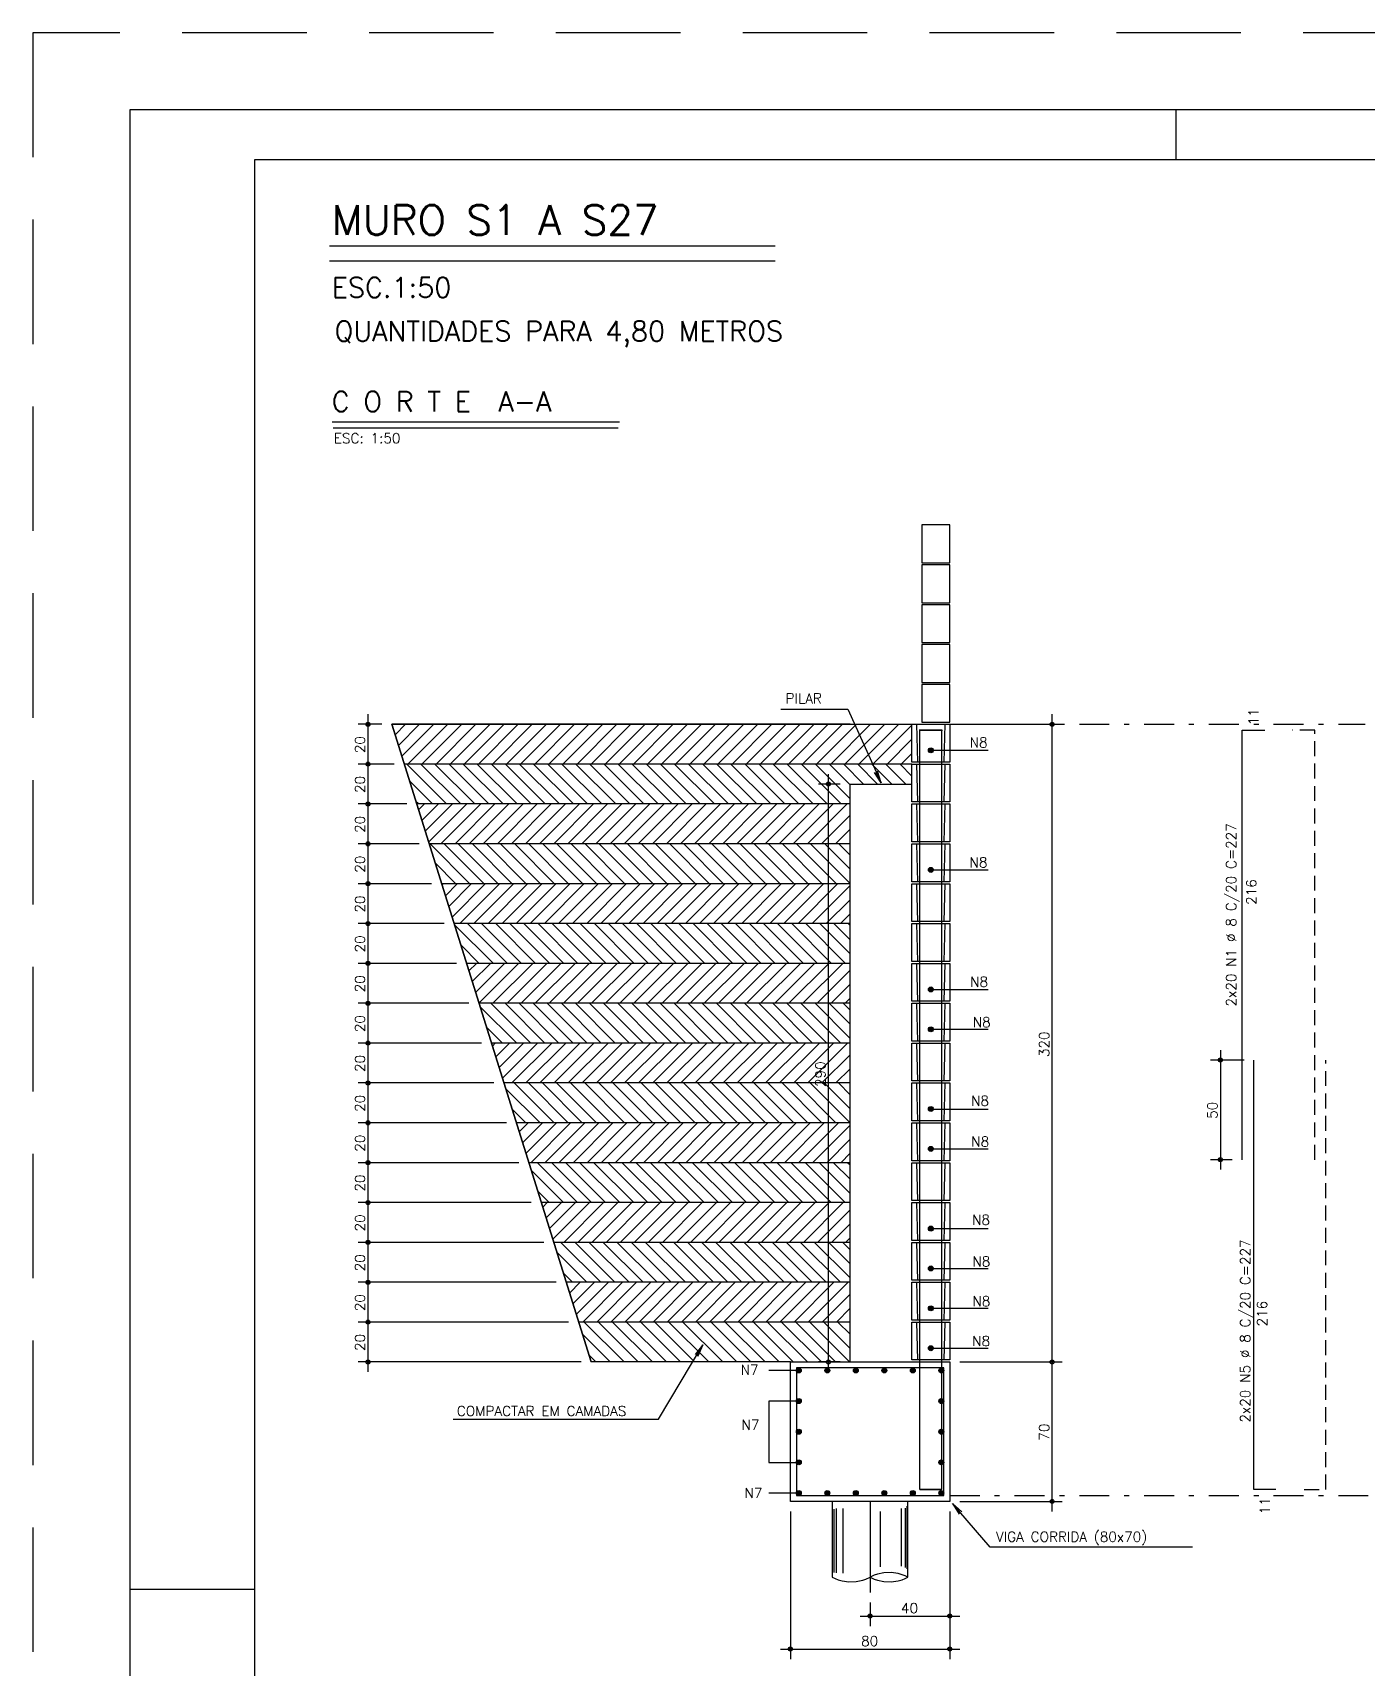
# Model space of a CAD drawing. Extents: x -1.9 to 86, y -1.2 to 61.3.
# Drawn here: x -1.95 to 24.84, y 28.48 to 61.31 of the extents above; entities that cross this region are included whole.
import ezdxf

# ---------------------------------------------------------------- set-up
doc = ezdxf.new("R2010")
doc.units = 0
doc.header["$MEASUREMENT"] = 0
for name, pattern in [('ESTILO_TQS_0001', [0.45, 0.3, -0.15]), ('ESTILO_TQS_0003', [1.25, 0.6, -0.3, 0.05, -0.3]), ('ESTILO_TQS_0004', [3.3, 2, -0.4, 0.05, -0.4, 0.05, -0.4]), ('HIDDEN', [0.375, 0.25, -0.125])]:
    doc.linetypes.add(name, pattern=pattern)
doc.layers.get('0').update_dxf_attribs({"linetype": 'CONTINUOUS'})
doc.layers.get('Defpoints').update_dxf_attribs({"linetype": 'CONTINUOUS'})
for name, color, linetype in [('ARQ_FOLHA', 7, 'CONTINUOUS'), ('PENA_01', 1, 'CONTINUOUS'), ('PENA_02', 2, 'CONTINUOUS'), ('PENA_03', 3, 'CONTINUOUS'), ('PENA_04', 4, 'CONTINUOUS'), ('PENA_05', 5, 'CONTINUOUS'), ('PENA_06', 6, 'CONTINUOUS')]:
    doc.layers.add(name, color=color, linetype=linetype)
doc.styles.get("Standard").update_dxf_attribs({"font": 'ROMANS.SHX'})

# ---------------------------------------------------------------- blocks, each defined once
blk = doc.blocks.new('FOLHA A1 - 841 X 594')
at = {"layer": 'ARQ_FOLHA', "color": 1}
for p, q in [((-631, 584), (-631, 594)), ((-816, 297), (-841, 297))]:
    blk.add_line(p, q, dxfattribs=at)
for points in [[(-841, 0), (0, 0), (0, 594), (-841, 594)], [(-816, 10), (-10, 10), (-10, 584), (-816, 584)]]:
    blk.add_lwpolyline(points, close=True, dxfattribs=at)
at = {"layer": 'Defpoints', "color": 8, "linetype": 'HIDDEN', "ltscale": 100}
blk.add_lwpolyline([(-860.5, 609.5), (-860.5, -15.5), (19.5, -15.5), (19.5, 609.5)], close=True, dxfattribs=at)
blk = doc.blocks.new('*U23')
blk.add_blockref('FOLHA A1 - 841 X 594', (0, 0))

msp = doc.modelspace()

# ---------------------------------------------------------------- linework, layer by layer
at = {"layer": 'PENA_01', "linetype": 'Continuous'}
for p, q in [((4.006, 57.028), (12.953, 57.028)), ((4.08, 53.377), (9.797, 53.377)), ((4.779, 47.625), (4.779, 46.425)), ((18.51, 34.425), (18.51, 47.625)), ((5.056, 47.425), (4.579, 47.425)), ((5.256, 47.425), (9.256, 34.625)), ((5.322, 47.215), (5.532, 47.425)), ((5.389, 47), (5.815, 47.425)), ((5.456, 46.784), (6.098, 47.425)), ((5.58, 46.625), (6.38, 47.425)), ((5.863, 46.625), (6.663, 47.425)), ((6.146, 46.625), (6.946, 47.425)), ((6.429, 46.625), (7.229, 47.425)), ((6.712, 46.625), (7.512, 47.425)), ((6.995, 46.625), (7.795, 47.425)), ((7.277, 46.625), (8.077, 47.425)), ((7.56, 46.625), (8.36, 47.425)), ((7.843, 46.625), (8.643, 47.425)), ((8.126, 46.625), (8.926, 47.425)), ((8.409, 46.625), (9.209, 47.425)), ((8.692, 46.625), (9.492, 47.425)), ((8.975, 46.625), (9.775, 47.425)), ((9.257, 46.625), (10.057, 47.425)), ((9.54, 46.625), (10.34, 47.425)), ((9.823, 46.625), (10.623, 47.425)), ((10.106, 46.625), (10.906, 47.425)), ((10.389, 46.625), (11.189, 47.425)), ((10.672, 46.625), (11.472, 47.425)), ((10.954, 46.625), (11.754, 47.425)), ((11.237, 46.625), (12.037, 47.425)), ((11.52, 46.625), (12.32, 47.425)), ((11.803, 46.625), (12.603, 47.425)), ((12.086, 46.625), (12.886, 47.425)), ((12.369, 46.625), (13.169, 47.425)), ((12.651, 46.625), (13.451, 47.425)), ((12.934, 46.625), (13.734, 47.425)), ((13.217, 46.625), (14.017, 47.425)), ((13.5, 46.625), (14.3, 47.425)), ((13.783, 46.625), (14.583, 47.425)), ((14.066, 46.625), (14.866, 47.425)), ((14.349, 46.625), (15.149, 47.425)), ((14.631, 46.625), (15.431, 47.425)), ((14.914, 46.625), (15.696, 47.407)), ((16.656, 47.425), (18.71, 47.425)), ((15.197, 46.625), (15.696, 47.124)), ((5.306, 46.625), (4.579, 46.625)), ((5.306, 46.625), (4.579, 46.625)), ((4.779, 46.825), (4.779, 45.625)), ((6.357, 45.825), (5.557, 46.625)), ((6.64, 45.825), (5.84, 46.625)), ((6.923, 45.825), (6.123, 46.625)), ((7.206, 45.825), (6.406, 46.625)), ((7.489, 45.825), (6.689, 46.625)), ((7.772, 45.825), (6.972, 46.625)), ((8.055, 45.825), (7.255, 46.625)), ((8.337, 45.825), (7.537, 46.625)), ((8.62, 45.825), (7.82, 46.625)), ((8.903, 45.825), (8.103, 46.625)), ((9.186, 45.825), (8.386, 46.625)), ((9.469, 45.825), (8.669, 46.625)), ((9.752, 45.825), (8.952, 46.625)), ((10.034, 45.825), (9.234, 46.625)), ((10.317, 45.825), (9.517, 46.625)), ((10.6, 45.825), (9.8, 46.625)), ((10.883, 45.825), (10.083, 46.625)), ((11.166, 45.825), (10.366, 46.625)), ((11.449, 45.825), (10.649, 46.625)), ((11.731, 45.825), (10.931, 46.625)), ((12.014, 45.825), (11.214, 46.625)), ((12.297, 45.825), (11.497, 46.625)), ((12.58, 45.825), (11.78, 46.625)), ((12.863, 45.825), (12.063, 46.625)), ((13.146, 45.825), (12.346, 46.625)), ((13.429, 45.825), (12.629, 46.625)), ((13.711, 45.825), (12.911, 46.625)), ((13.994, 45.825), (13.194, 46.625)), ((14.277, 45.825), (13.477, 46.625)), ((14.456, 45.929), (13.76, 46.625)), ((14.456, 46.212), (14.043, 46.625)), ((14.726, 46.225), (14.326, 46.625)), ((15.008, 46.225), (14.608, 46.625)), ((15.291, 46.225), (14.891, 46.625)), ((15.574, 46.225), (15.174, 46.625)), ((15.696, 46.386), (15.457, 46.625)), ((15.48, 46.625), (15.696, 46.841)), ((14.02, 34.425), (14.02, 46.425)), ((4.779, 46.025), (4.779, 44.825)), ((6.075, 45.825), (5.611, 46.288)), ((14.256, 46.225), (13.82, 46.225)), ((5.556, 45.825), (4.579, 45.825)), ((5.556, 45.825), (4.579, 45.825)), ((5.792, 45.825), (5.74, 45.877)), ((5.793, 45.707), (5.912, 45.825)), ((5.861, 45.491), (6.195, 45.825)), ((5.928, 45.276), (6.477, 45.825)), ((5.995, 45.06), (6.76, 45.825)), ((6.243, 45.025), (7.043, 45.825)), ((6.526, 45.025), (7.326, 45.825)), ((6.809, 45.025), (7.609, 45.825)), ((7.092, 45.025), (7.892, 45.825)), ((7.375, 45.025), (8.175, 45.825)), ((7.657, 45.025), (8.457, 45.825)), ((7.94, 45.025), (8.74, 45.825)), ((8.223, 45.025), (9.023, 45.825)), ((8.506, 45.025), (9.306, 45.825)), ((8.789, 45.025), (9.589, 45.825)), ((9.072, 45.025), (9.872, 45.825)), ((9.354, 45.025), (10.154, 45.825)), ((9.637, 45.025), (10.437, 45.825)), ((9.92, 45.025), (10.72, 45.825)), ((10.203, 45.025), (11.003, 45.825)), ((10.486, 45.025), (11.286, 45.825)), ((10.769, 45.025), (11.569, 45.825)), ((11.051, 45.025), (11.851, 45.825)), ((11.334, 45.025), (12.134, 45.825)), ((11.617, 45.025), (12.417, 45.825)), ((11.9, 45.025), (12.7, 45.825)), ((12.183, 45.025), (12.983, 45.825)), ((12.466, 45.025), (13.266, 45.825)), ((12.749, 45.025), (13.549, 45.825)), ((13.031, 45.025), (13.831, 45.825)), ((13.314, 45.025), (14.114, 45.825)), ((13.597, 45.025), (14.397, 45.825)), ((13.88, 45.025), (14.456, 45.601)), ((14.163, 45.025), (14.456, 45.319)), ((5.806, 45.025), (4.579, 45.025)), ((5.806, 45.025), (4.579, 45.025)), ((4.779, 45.225), (4.779, 44.025)), ((6.826, 44.225), (6.026, 45.025)), ((7.109, 44.225), (6.309, 45.025)), ((7.392, 44.225), (6.592, 45.025)), ((7.675, 44.225), (6.875, 45.025)), ((7.957, 44.225), (7.157, 45.025)), ((8.24, 44.225), (7.44, 45.025)), ((8.523, 44.225), (7.723, 45.025)), ((8.806, 44.225), (8.006, 45.025)), ((9.089, 44.225), (8.289, 45.025)), ((9.372, 44.225), (8.572, 45.025)), ((9.655, 44.225), (8.855, 45.025)), ((9.937, 44.225), (9.137, 45.025)), ((10.22, 44.225), (9.42, 45.025)), ((10.503, 44.225), (9.703, 45.025)), ((10.786, 44.225), (9.986, 45.025)), ((11.069, 44.225), (10.269, 45.025)), ((11.352, 44.225), (10.552, 45.025)), ((11.634, 44.225), (10.834, 45.025)), ((11.917, 44.225), (11.117, 45.025)), ((12.2, 44.225), (11.4, 45.025)), ((12.483, 44.225), (11.683, 45.025)), ((12.766, 44.225), (11.966, 45.025)), ((13.049, 44.225), (12.249, 45.025)), ((13.331, 44.225), (12.531, 45.025)), ((13.614, 44.225), (12.814, 45.025)), ((13.897, 44.225), (13.097, 45.025)), ((14.18, 44.225), (13.38, 45.025)), ((14.456, 44.232), (13.663, 45.025)), ((14.456, 44.515), (13.946, 45.025)), ((14.456, 44.798), (14.229, 45.025)), ((14.446, 45.025), (14.456, 45.036)), ((4.779, 44.425), (4.779, 43.225)), ((6.543, 44.225), (6.126, 44.643)), ((6.056, 44.225), (4.579, 44.225)), ((6.056, 44.225), (4.579, 44.225)), ((6.26, 44.225), (6.254, 44.231)), ((6.265, 44.198), (6.286, 44.219)), ((6.332, 43.983), (6.568, 44.219)), ((6.399, 43.767), (6.851, 44.219)), ((6.467, 43.552), (7.134, 44.219)), ((6.623, 43.425), (7.417, 44.219)), ((6.906, 43.425), (7.7, 44.219)), ((7.189, 43.425), (7.983, 44.219)), ((7.472, 43.425), (8.265, 44.219)), ((7.754, 43.425), (8.548, 44.219)), ((8.037, 43.425), (8.831, 44.219)), ((8.32, 43.425), (9.114, 44.219)), ((8.603, 43.425), (9.397, 44.219)), ((8.886, 43.425), (9.68, 44.219)), ((9.169, 43.425), (9.963, 44.219)), ((9.451, 43.425), (10.245, 44.219)), ((9.734, 43.425), (10.528, 44.219)), ((10.017, 43.425), (10.811, 44.219)), ((10.3, 43.425), (11.094, 44.219)), ((10.583, 43.425), (11.377, 44.219)), ((10.866, 43.425), (11.66, 44.219)), ((11.149, 43.425), (11.942, 44.219)), ((11.431, 43.425), (12.225, 44.219)), ((11.714, 43.425), (12.508, 44.219)), ((11.997, 43.425), (12.791, 44.219)), ((12.28, 43.425), (13.074, 44.219)), ((12.563, 43.425), (13.357, 44.219)), ((12.846, 43.425), (13.639, 44.219)), ((13.128, 43.425), (13.922, 44.219)), ((13.411, 43.425), (14.205, 44.219)), ((13.694, 43.425), (14.456, 44.187)), ((13.977, 43.425), (14.456, 43.904)), ((6.306, 43.425), (4.579, 43.425)), ((6.306, 43.425), (4.579, 43.425)), ((4.779, 43.625), (4.779, 42.425)), ((7.295, 42.625), (6.511, 43.409)), ((7.578, 42.625), (6.778, 43.425)), ((7.86, 42.625), (7.06, 43.425)), ((8.143, 42.625), (7.343, 43.425)), ((8.426, 42.625), (7.626, 43.425)), ((8.709, 42.625), (7.909, 43.425)), ((8.992, 42.625), (8.192, 43.425)), ((9.275, 42.625), (8.475, 43.425)), ((9.557, 42.625), (8.757, 43.425)), ((9.84, 42.625), (9.04, 43.425)), ((10.123, 42.625), (9.323, 43.425)), ((10.406, 42.625), (9.606, 43.425)), ((10.689, 42.625), (9.889, 43.425)), ((10.972, 42.625), (10.172, 43.425)), ((11.255, 42.625), (10.455, 43.425)), ((11.537, 42.625), (10.737, 43.425)), ((11.82, 42.625), (11.02, 43.425)), ((12.103, 42.625), (11.303, 43.425)), ((12.386, 42.625), (11.586, 43.425)), ((12.669, 42.625), (11.869, 43.425)), ((12.952, 42.625), (12.152, 43.425)), ((13.234, 42.625), (12.434, 43.425)), ((13.517, 42.625), (12.717, 43.425)), ((13.8, 42.625), (13, 43.425)), ((14.083, 42.625), (13.283, 43.425)), ((14.366, 42.625), (13.566, 43.425)), ((14.456, 42.818), (13.849, 43.425)), ((14.456, 43.1), (14.131, 43.425)), ((14.26, 43.425), (14.456, 43.621)), ((14.456, 43.383), (14.414, 43.425)), ((4.779, 42.825), (4.779, 41.625)), ((7.012, 42.625), (6.64, 42.997)), ((6.556, 42.625), (4.579, 42.625)), ((6.556, 42.625), (4.579, 42.625)), ((6.803, 42.474), (6.954, 42.625)), ((6.871, 42.259), (7.237, 42.625)), ((6.938, 42.043), (7.52, 42.625)), ((7.005, 41.828), (7.803, 42.625)), ((7.286, 41.825), (8.086, 42.625)), ((7.569, 41.825), (8.369, 42.625)), ((7.851, 41.825), (8.651, 42.625)), ((8.134, 41.825), (8.934, 42.625)), ((8.417, 41.825), (9.217, 42.625)), ((8.7, 41.825), (9.5, 42.625)), ((8.983, 41.825), (9.783, 42.625)), ((9.266, 41.825), (10.066, 42.625)), ((9.549, 41.825), (10.349, 42.625)), ((9.831, 41.825), (10.631, 42.625)), ((10.114, 41.825), (10.914, 42.625)), ((10.397, 41.825), (11.197, 42.625)), ((10.68, 41.825), (11.48, 42.625)), ((10.963, 41.825), (11.763, 42.625)), ((11.246, 41.825), (12.046, 42.625)), ((11.528, 41.825), (12.328, 42.625)), ((11.811, 41.825), (12.611, 42.625)), ((12.094, 41.825), (12.894, 42.625)), ((12.377, 41.825), (13.177, 42.625)), ((12.66, 41.825), (13.46, 42.625)), ((12.943, 41.825), (13.743, 42.625)), ((13.225, 41.825), (14.025, 42.625)), ((13.508, 41.825), (14.308, 42.625)), ((13.791, 41.825), (14.456, 42.49)), ((4.779, 42.025), (4.779, 40.825)), ((14.074, 41.825), (14.456, 42.207)), ((6.806, 41.825), (4.579, 41.825)), ((6.806, 41.825), (4.579, 41.825)), ((7.763, 41.025), (7.026, 41.763)), ((8.046, 41.025), (7.246, 41.825)), ((8.329, 41.025), (7.529, 41.825)), ((8.612, 41.025), (7.812, 41.825)), ((8.895, 41.025), (8.095, 41.825)), ((9.178, 41.025), (8.378, 41.825)), ((9.46, 41.025), (8.66, 41.825)), ((9.743, 41.025), (8.943, 41.825)), ((10.026, 41.025), (9.226, 41.825)), ((10.309, 41.025), (9.509, 41.825)), ((10.592, 41.025), (9.792, 41.825)), ((10.875, 41.025), (10.075, 41.825)), ((11.157, 41.025), (10.357, 41.825)), ((11.44, 41.025), (10.64, 41.825)), ((11.723, 41.025), (10.923, 41.825)), ((12.006, 41.025), (11.206, 41.825)), ((12.289, 41.025), (11.489, 41.825)), ((12.572, 41.025), (11.772, 41.825)), ((12.855, 41.025), (12.055, 41.825)), ((13.137, 41.025), (12.337, 41.825)), ((13.42, 41.025), (12.62, 41.825)), ((13.703, 41.025), (12.903, 41.825)), ((13.986, 41.025), (13.186, 41.825)), ((14.269, 41.025), (13.469, 41.825)), ((14.456, 41.121), (13.752, 41.825)), ((14.456, 41.403), (14.034, 41.825)), ((14.456, 41.686), (14.317, 41.825)), ((14.357, 41.825), (14.456, 41.924)), ((4.779, 41.225), (4.779, 40.025)), ((7.48, 41.025), (7.154, 41.351)), ((7.056, 41.025), (4.579, 41.025)), ((7.056, 41.025), (4.579, 41.025)), ((7.275, 40.966), (7.334, 41.025)), ((7.342, 40.75), (7.617, 41.025)), ((7.409, 40.535), (7.9, 41.025)), ((7.477, 40.319), (8.183, 41.025)), ((7.666, 40.225), (8.466, 41.025)), ((7.949, 40.225), (8.749, 41.025)), ((8.231, 40.225), (9.031, 41.025)), ((8.514, 40.225), (9.314, 41.025)), ((8.797, 40.225), (9.597, 41.025)), ((9.08, 40.225), (9.88, 41.025)), ((9.363, 40.225), (10.163, 41.025)), ((9.646, 40.225), (10.446, 41.025)), ((9.928, 40.225), (10.728, 41.025)), ((10.211, 40.225), (11.011, 41.025)), ((10.494, 40.225), (11.294, 41.025)), ((10.777, 40.225), (11.577, 41.025)), ((11.06, 40.225), (11.86, 41.025)), ((11.343, 40.225), (12.143, 41.025)), ((11.625, 40.225), (12.425, 41.025)), ((11.908, 40.225), (12.708, 41.025)), ((12.191, 40.225), (12.991, 41.025)), ((12.474, 40.225), (13.274, 41.025)), ((12.757, 40.225), (13.557, 41.025)), ((13.04, 40.225), (13.84, 41.025)), ((13.323, 40.225), (14.123, 41.025)), ((13.605, 40.225), (14.405, 41.025)), ((13.888, 40.225), (14.456, 40.793)), ((21.886, 40.885), (21.886, 38.485)), ((4.779, 40.425), (4.779, 39.225)), ((14.171, 40.225), (14.456, 40.51)), ((22.361, 40.685), (21.686, 40.685)), ((7.306, 40.225), (4.579, 40.225)), ((7.306, 40.225), (4.579, 40.225)), ((8.232, 39.425), (7.54, 40.117)), ((8.515, 39.425), (7.715, 40.225)), ((8.798, 39.425), (7.998, 40.225)), ((9.08, 39.425), (8.28, 40.225)), ((9.363, 39.425), (8.563, 40.225)), ((9.646, 39.425), (8.846, 40.225)), ((9.929, 39.425), (9.129, 40.225)), ((10.212, 39.425), (9.412, 40.225)), ((10.495, 39.425), (9.695, 40.225)), ((10.778, 39.425), (9.978, 40.225)), ((11.06, 39.425), (10.26, 40.225)), ((11.343, 39.425), (10.543, 40.225)), ((11.626, 39.425), (10.826, 40.225)), ((11.909, 39.425), (11.109, 40.225)), ((12.192, 39.425), (11.392, 40.225)), ((12.475, 39.425), (11.675, 40.225)), ((12.757, 39.425), (11.957, 40.225)), ((13.04, 39.425), (12.24, 40.225)), ((13.323, 39.425), (12.523, 40.225)), ((13.606, 39.425), (12.806, 40.225)), ((13.889, 39.425), (13.089, 40.225)), ((14.172, 39.425), (13.372, 40.225)), ((14.455, 39.425), (13.655, 40.225)), ((14.456, 39.706), (13.937, 40.225)), ((14.456, 39.989), (14.22, 40.225)), ((14.454, 40.225), (14.456, 40.227)), ((7.556, 39.425), (4.579, 39.425)), ((7.556, 39.425), (4.579, 39.425)), ((4.779, 39.625), (4.779, 38.425)), ((7.949, 39.425), (7.669, 39.705)), ((7.813, 39.242), (7.997, 39.425)), ((7.881, 39.026), (8.28, 39.425)), ((7.948, 38.811), (8.563, 39.425)), ((8.046, 38.625), (8.846, 39.425)), ((8.328, 38.625), (9.128, 39.425)), ((8.611, 38.625), (9.411, 39.425)), ((8.894, 38.625), (9.694, 39.425)), ((9.177, 38.625), (9.977, 39.425)), ((9.46, 38.625), (10.26, 39.425)), ((9.743, 38.625), (10.543, 39.425)), ((10.025, 38.625), (10.825, 39.425)), ((10.308, 38.625), (11.108, 39.425)), ((10.591, 38.625), (11.391, 39.425)), ((10.874, 38.625), (11.674, 39.425)), ((11.157, 38.625), (11.957, 39.425)), ((11.44, 38.625), (12.24, 39.425)), ((11.723, 38.625), (12.523, 39.425)), ((12.005, 38.625), (12.805, 39.425)), ((12.288, 38.625), (13.088, 39.425)), ((12.571, 38.625), (13.371, 39.425)), ((12.854, 38.625), (13.654, 39.425)), ((13.137, 38.625), (13.937, 39.425)), ((13.42, 38.625), (14.22, 39.425)), ((13.702, 38.625), (14.456, 39.379)), ((13.985, 38.625), (14.456, 39.096)), ((4.779, 38.825), (4.779, 37.625)), ((14.268, 38.625), (14.456, 38.813)), ((7.806, 38.625), (4.579, 38.625)), ((7.806, 38.625), (4.579, 38.625)), ((8.701, 37.825), (8.054, 38.472)), ((8.983, 37.825), (8.183, 38.625)), ((9.266, 37.825), (8.466, 38.625)), ((9.549, 37.825), (8.749, 38.625)), ((9.832, 37.825), (9.032, 38.625)), ((10.115, 37.825), (9.315, 38.625)), ((10.398, 37.825), (9.598, 38.625)), ((10.68, 37.825), (9.88, 38.625)), ((10.963, 37.825), (10.163, 38.625)), ((11.246, 37.825), (10.446, 38.625)), ((11.529, 37.825), (10.729, 38.625)), ((11.812, 37.825), (11.012, 38.625)), ((12.095, 37.825), (11.295, 38.625)), ((12.378, 37.825), (11.578, 38.625)), ((12.66, 37.825), (11.86, 38.625)), ((12.943, 37.825), (12.143, 38.625)), ((13.226, 37.825), (12.426, 38.625)), ((13.509, 37.825), (12.709, 38.625)), ((13.792, 37.825), (12.992, 38.625)), ((14.075, 37.825), (13.275, 38.625)), ((14.357, 37.825), (13.557, 38.625)), ((14.456, 38.009), (13.84, 38.625)), ((14.456, 38.292), (14.123, 38.625)), ((14.456, 38.575), (14.406, 38.625)), ((22.122, 38.685), (21.686, 38.685)), ((8.056, 37.825), (4.579, 37.825)), ((8.056, 37.825), (4.579, 37.825)), ((4.779, 38.025), (4.779, 36.825)), ((8.418, 37.825), (8.183, 38.06)), ((8.285, 37.733), (8.377, 37.825)), ((8.352, 37.518), (8.66, 37.825)), ((8.42, 37.302), (8.943, 37.825)), ((8.487, 37.087), (9.225, 37.825)), ((8.708, 37.025), (9.508, 37.825)), ((8.991, 37.025), (9.791, 37.825)), ((9.274, 37.025), (10.074, 37.825)), ((9.557, 37.025), (10.357, 37.825)), ((9.84, 37.025), (10.64, 37.825)), ((10.123, 37.025), (10.923, 37.825)), ((10.405, 37.025), (11.205, 37.825)), ((10.688, 37.025), (11.488, 37.825)), ((10.971, 37.025), (11.771, 37.825)), ((11.254, 37.025), (12.054, 37.825)), ((11.537, 37.025), (12.337, 37.825)), ((11.82, 37.025), (12.62, 37.825)), ((12.102, 37.025), (12.902, 37.825)), ((12.385, 37.025), (13.185, 37.825)), ((12.668, 37.025), (13.468, 37.825)), ((12.951, 37.025), (13.751, 37.825)), ((13.234, 37.025), (14.034, 37.825)), ((13.517, 37.025), (14.317, 37.825)), ((13.8, 37.025), (14.456, 37.682)), ((4.779, 37.225), (4.779, 36.025)), ((14.082, 37.025), (14.456, 37.399)), ((14.365, 37.025), (14.456, 37.116)), ((8.306, 37.025), (4.579, 37.025)), ((8.306, 37.025), (4.579, 37.025)), ((9.169, 36.225), (8.568, 36.826)), ((9.452, 36.225), (8.652, 37.025)), ((9.735, 36.225), (8.935, 37.025)), ((10.018, 36.225), (9.218, 37.025)), ((10.301, 36.225), (9.501, 37.025)), ((10.583, 36.225), (9.783, 37.025)), ((10.866, 36.225), (10.066, 37.025)), ((11.149, 36.225), (10.349, 37.025)), ((11.432, 36.225), (10.632, 37.025)), ((11.715, 36.225), (10.915, 37.025)), ((11.998, 36.225), (11.198, 37.025)), ((12.28, 36.225), (11.48, 37.025)), ((12.563, 36.225), (11.763, 37.025)), ((12.846, 36.225), (12.046, 37.025)), ((13.129, 36.225), (12.329, 37.025)), ((13.412, 36.225), (12.612, 37.025)), ((13.695, 36.225), (12.895, 37.025)), ((13.978, 36.225), (13.178, 37.025)), ((14.26, 36.225), (13.46, 37.025)), ((14.456, 36.312), (13.743, 37.025)), ((14.456, 36.595), (14.026, 37.025)), ((14.456, 36.878), (14.309, 37.025)), ((8.556, 36.225), (4.579, 36.225)), ((8.556, 36.225), (4.579, 36.225)), ((4.779, 36.425), (4.779, 35.225)), ((8.886, 36.225), (8.697, 36.415)), ((8.756, 36.225), (8.757, 36.225)), ((8.824, 36.009), (9.04, 36.225)), ((8.891, 35.794), (9.323, 36.225)), ((8.958, 35.578), (9.605, 36.225)), ((9.088, 35.425), (9.888, 36.225)), ((9.371, 35.425), (10.171, 36.225)), ((9.654, 35.425), (10.454, 36.225)), ((9.937, 35.425), (10.737, 36.225)), ((10.22, 35.425), (11.02, 36.225)), ((10.502, 35.425), (11.302, 36.225)), ((10.785, 35.425), (11.585, 36.225)), ((11.068, 35.425), (11.868, 36.225)), ((11.351, 35.425), (12.151, 36.225)), ((11.634, 35.425), (12.434, 36.225)), ((11.917, 35.425), (12.717, 36.225)), ((12.2, 35.425), (13, 36.225)), ((12.482, 35.425), (13.282, 36.225)), ((12.765, 35.425), (13.565, 36.225)), ((13.048, 35.425), (13.848, 36.225)), ((13.331, 35.425), (14.131, 36.225)), ((13.614, 35.425), (14.414, 36.225)), ((13.897, 35.425), (14.456, 35.985)), ((4.779, 35.625), (4.779, 34.425)), ((14.179, 35.425), (14.456, 35.702)), ((8.806, 35.425), (4.579, 35.425)), ((8.806, 35.425), (4.579, 35.425)), ((9.638, 34.625), (9.083, 35.18)), ((9.921, 34.625), (9.121, 35.425)), ((10.204, 34.625), (9.404, 35.425)), ((10.486, 34.625), (9.686, 35.425)), ((10.769, 34.625), (9.969, 35.425)), ((11.052, 34.625), (10.252, 35.425)), ((11.335, 34.625), (10.535, 35.425)), ((11.618, 34.625), (10.818, 35.425)), ((11.901, 34.625), (11.101, 35.425)), ((12.183, 34.625), (11.383, 35.425)), ((12.466, 34.625), (11.666, 35.425)), ((12.749, 34.625), (11.949, 35.425)), ((13.032, 34.625), (12.232, 35.425)), ((13.315, 34.625), (12.515, 35.425)), ((13.598, 34.625), (12.798, 35.425)), ((13.88, 34.625), (13.08, 35.425)), ((14.163, 34.625), (13.363, 35.425)), ((14.446, 34.625), (13.646, 35.425)), ((14.456, 34.898), (13.929, 35.425)), ((14.456, 35.181), (14.212, 35.425)), ((16.456, 35.425), (16.456, 35.425)), ((18.51, 31.625), (18.51, 34.825)), ((9.056, 34.625), (4.579, 34.625)), ((9.355, 34.625), (9.211, 34.769)), ((14.256, 34.625), (13.82, 34.625)), ((16.656, 34.625), (18.71, 34.625)), ((16.656, 34.625), (18.71, 34.625)), ((13.256, 31.625), (13.256, 28.663)), ((15.616, 31.825), (14.096, 31.825)), ((14.096, 31.825), (14.096, 30.305)), ((14.132, 30.399), (14.132, 31.673)), ((14.183, 30.391), (14.183, 31.685)), ((14.315, 30.384), (14.315, 31.681)), ((15.063, 30.51), (15.063, 31.626)), ((15.488, 30.525), (15.488, 31.685)), ((15.57, 30.502), (15.57, 31.693)), ((15.6, 30.473), (15.6, 31.728)), ((15.616, 30.305), (15.616, 31.825)), ((16.456, 31.625), (16.456, 29.325)), ((16.456, 31.625), (16.456, 28.663)), ((16.656, 31.825), (18.71, 31.825)), ((14.856, 29.795), (14.856, 29.325)), ((14.656, 29.525), (16.656, 29.525)), ((13.056, 28.863), (16.656, 28.863))]:
    msp.add_line(p, q, dxfattribs=at)
at = {"layer": 'PENA_01', "linetype": 'ESTILO_TQS_0004'}
msp.add_line((14.856, 31.825), (14.856, 29.995), dxfattribs=at)
at = {"layer": 'PENA_01', "linetype": 'Continuous'}
for points in [[(15.896, 50.665), (16.456, 50.665), (16.456, 51.425), (15.896, 51.425), (15.896, 50.665)], [(15.896, 49.865), (16.456, 49.865), (16.456, 50.625), (15.896, 50.625), (15.896, 49.865)], [(15.896, 49.065), (16.456, 49.065), (16.456, 49.825), (15.896, 49.825), (15.896, 49.065)], [(15.896, 48.265), (16.456, 48.265), (16.456, 49.025), (15.896, 49.025), (15.896, 48.265)], [(15.896, 47.465), (16.456, 47.465), (16.456, 48.225), (15.896, 48.225), (15.896, 47.465)], [(13.256, 34.625), (9.256, 34.625), (5.256, 47.425), (15.696, 47.425)], [(14.456, 47.425), (5.256, 47.425)], [(16.356, 47.425), (16.336, 46.665), (15.816, 46.665), (15.796, 47.425)], [(15.696, 46.625), (5.506, 46.625)], [(16.356, 46.625), (16.336, 45.865), (15.816, 45.865), (15.796, 46.625)], [(14.456, 45.825), (5.756, 45.825)], [(16.356, 45.825), (16.336, 45.065), (15.816, 45.065), (15.796, 45.825)], [(14.456, 45.025), (6.006, 45.025)], [(16.356, 45.025), (16.336, 44.265), (15.816, 44.265), (15.796, 45.025)], [(14.456, 44.225), (6.256, 44.225)], [(16.356, 44.225), (16.336, 43.465), (15.816, 43.465), (15.796, 44.225)], [(14.456, 43.425), (6.506, 43.425)], [(16.356, 43.425), (16.336, 42.665), (15.816, 42.665), (15.796, 43.425)], [(14.456, 42.625), (6.756, 42.625)], [(16.356, 42.625), (16.336, 41.865), (15.816, 41.865), (15.796, 42.625)], [(14.456, 41.825), (7.006, 41.825)], [(16.356, 41.825), (16.336, 41.065), (15.816, 41.065), (15.796, 41.825)], [(14.456, 41.025), (7.256, 41.025)], [(16.356, 41.025), (16.336, 40.265), (15.816, 40.265), (15.796, 41.025)], [(14.456, 40.225), (7.506, 40.225)], [(16.356, 40.225), (16.336, 39.465), (15.816, 39.465), (15.796, 40.225)], [(14.456, 39.425), (7.756, 39.425)], [(16.356, 39.425), (16.336, 38.665), (15.816, 38.665), (15.796, 39.425)], [(14.456, 38.625), (8.006, 38.625)], [(16.356, 38.625), (16.336, 37.865), (15.816, 37.865), (15.796, 38.625)], [(14.456, 37.825), (8.256, 37.825)], [(16.356, 37.825), (16.336, 37.065), (15.816, 37.065), (15.796, 37.825)], [(14.456, 37.025), (8.506, 37.025)], [(16.356, 37.025), (16.336, 36.265), (15.816, 36.265), (15.796, 37.025)], [(14.456, 36.225), (8.756, 36.225)], [(16.356, 36.225), (16.336, 35.465), (15.816, 35.465), (15.796, 36.225)], [(14.456, 35.425), (9.006, 35.425)], [(16.356, 35.425), (16.336, 34.665), (15.816, 34.665), (15.796, 35.425)], [(14.096, 30.305), (14.156, 30.277), (14.214, 30.255), (14.295, 30.233), (14.43, 30.214), (14.579, 30.219), (14.709, 30.246), (14.772, 30.267), (14.856, 30.305)], [(15.616, 30.305), (15.557, 30.333), (15.499, 30.355), (15.418, 30.378), (15.282, 30.397), (15.134, 30.391), (15.004, 30.364), (14.941, 30.343), (14.856, 30.305)], [(14.856, 30.305), (14.941, 30.267), (15.004, 30.246), (15.134, 30.219), (15.282, 30.214), (15.418, 30.233), (15.499, 30.255), (15.557, 30.277), (15.616, 30.305)]]:
    msp.add_lwpolyline(points, dxfattribs=at)
at = {"layer": 'PENA_02', "linetype": 'Continuous'}
for centre, radius in [((4.779, 47.425), 0.04), ((4.779, 47.425), 0.02), ((18.51, 47.425), 0.04), ((18.51, 47.425), 0.02), ((4.779, 46.625), 0.04), ((4.779, 46.625), 0.04), ((4.779, 46.625), 0.02), ((4.779, 46.625), 0.02), ((14.02, 46.225), 0.04), ((14.02, 46.225), 0.02), ((4.779, 45.825), 0.04), ((4.779, 45.825), 0.04), ((4.779, 45.825), 0.02), ((4.779, 45.825), 0.02), ((4.779, 45.025), 0.04), ((4.779, 45.025), 0.04), ((4.779, 45.025), 0.02), ((4.779, 45.025), 0.02), ((4.779, 44.225), 0.04), ((4.779, 44.225), 0.04), ((4.779, 44.225), 0.02), ((4.779, 44.225), 0.02), ((4.779, 43.425), 0.04), ((4.779, 43.425), 0.04), ((4.779, 43.425), 0.02), ((4.779, 43.425), 0.02), ((4.779, 42.625), 0.04), ((4.779, 42.625), 0.04), ((4.779, 42.625), 0.02), ((4.779, 42.625), 0.02), ((4.779, 41.825), 0.04), ((4.779, 41.825), 0.04), ((4.779, 41.825), 0.02), ((4.779, 41.825), 0.02), ((4.779, 41.025), 0.04), ((4.779, 41.025), 0.04), ((4.779, 41.025), 0.02), ((4.779, 41.025), 0.02), ((21.886, 40.685), 0.04), ((21.886, 40.685), 0.02), ((4.779, 40.225), 0.04), ((4.779, 40.225), 0.04), ((4.779, 40.225), 0.02), ((4.779, 40.225), 0.02), ((4.779, 39.425), 0.04), ((4.779, 39.425), 0.04), ((4.779, 39.425), 0.02), ((4.779, 39.425), 0.02), ((4.779, 38.625), 0.04), ((4.779, 38.625), 0.04), ((4.779, 38.625), 0.02), ((4.779, 38.625), 0.02), ((21.886, 38.685), 0.04), ((21.886, 38.685), 0.02), ((4.779, 37.825), 0.04), ((4.779, 37.825), 0.04), ((4.779, 37.825), 0.02), ((4.779, 37.825), 0.02), ((4.779, 37.025), 0.04), ((4.779, 37.025), 0.04), ((4.779, 37.025), 0.02), ((4.779, 37.025), 0.02), ((4.779, 36.225), 0.04), ((4.779, 36.225), 0.04), ((4.779, 36.225), 0.02), ((4.779, 36.225), 0.02), ((4.779, 35.425), 0.04), ((4.779, 35.425), 0.04), ((4.779, 35.425), 0.02), ((4.779, 35.425), 0.02), ((4.779, 34.625), 0.04), ((4.779, 34.625), 0.02), ((14.02, 34.625), 0.04), ((14.02, 34.625), 0.02), ((18.51, 34.625), 0.04), ((18.51, 34.625), 0.04), ((18.51, 34.625), 0.02), ((18.51, 34.625), 0.02), ((18.51, 31.825), 0.04), ((18.51, 31.825), 0.02), ((14.856, 29.525), 0.04), ((16.456, 29.525), 0.04), ((14.856, 29.525), 0.02), ((16.456, 29.525), 0.02), ((13.256, 28.863), 0.04), ((16.456, 28.863), 0.04), ((13.256, 28.863), 0.02), ((16.456, 28.863), 0.02)]:
    msp.add_circle(centre, radius, dxfattribs=at)
at = {"layer": 'PENA_03', "linetype": 'Continuous'}
for p, q in [((4.006, 56.729), (12.953, 56.729)), ((5.256, 47.425), (5.256, 47.425)), ((16.456, 47.425), (16.456, 47.425)), ((16.456, 47.425), (16.456, 47.425)), ((5.506, 46.625), (5.506, 46.625)), ((5.506, 46.625), (5.506, 46.625)), ((16.076, 46.902), (17.226, 46.902)), ((16.456, 46.625), (16.456, 46.625)), ((14.456, 46.225), (14.456, 46.225)), ((5.756, 45.825), (5.756, 45.825)), ((5.756, 45.825), (5.756, 45.825)), ((16.456, 45.825), (16.456, 45.825)), ((6.006, 45.025), (6.006, 45.025)), ((6.006, 45.025), (6.006, 45.025)), ((16.076, 44.502), (17.226, 44.502)), ((6.256, 44.225), (6.256, 44.225)), ((6.256, 44.225), (6.256, 44.225)), ((6.506, 43.425), (6.506, 43.425)), ((6.506, 43.425), (6.506, 43.425)), ((6.756, 42.625), (6.756, 42.625)), ((6.756, 42.625), (6.756, 42.625)), ((16.076, 42.102), (17.226, 42.102)), ((7.006, 41.825), (7.006, 41.825)), ((7.006, 41.825), (7.006, 41.825)), ((16.076, 41.302), (17.226, 41.302)), ((7.256, 41.025), (7.256, 41.025)), ((7.256, 41.025), (7.256, 41.025)), ((22.561, 40.685), (22.561, 40.685)), ((7.506, 40.225), (7.506, 40.225)), ((7.506, 40.225), (7.506, 40.225)), ((7.756, 39.425), (7.756, 39.425)), ((7.756, 39.425), (7.756, 39.425)), ((16.076, 39.702), (17.226, 39.702)), ((16.076, 38.902), (17.226, 38.902)), ((8.006, 38.625), (8.006, 38.625)), ((8.006, 38.625), (8.006, 38.625)), ((22.322, 38.685), (22.322, 38.685)), ((8.256, 37.825), (8.256, 37.825)), ((8.256, 37.825), (8.256, 37.825)), ((16.076, 37.302), (17.226, 37.302)), ((8.506, 37.025), (8.506, 37.025)), ((8.506, 37.025), (8.506, 37.025)), ((16.076, 36.502), (17.226, 36.502)), ((8.756, 36.225), (8.756, 36.225)), ((8.756, 36.225), (8.756, 36.225)), ((16.076, 35.702), (17.226, 35.702)), ((9.006, 35.425), (9.006, 35.425)), ((9.006, 35.425), (9.006, 35.425)), ((16.076, 34.902), (17.226, 34.902)), ((9.256, 34.625), (9.256, 34.625)), ((14.456, 34.625), (14.456, 34.625)), ((16.456, 34.625), (16.456, 34.625)), ((16.456, 34.625), (16.456, 34.625)), ((16.456, 34.625), (16.456, 34.625)), ((16.456, 34.625), (16.456, 34.625)), ((16.456, 32.825), (16.456, 32.825)), ((16.456, 32.825), (16.456, 32.825)), ((13.256, 31.825), (13.256, 31.825)), ((16.456, 31.825), (16.456, 31.825)), ((16.456, 31.825), (16.456, 31.825)), ((16.456, 31.825), (16.456, 31.825)), ((14.856, 29.995), (14.856, 29.995))]:
    msp.add_line(p, q, dxfattribs=at)
at = {"layer": 'PENA_03', "linetype": 'ESTILO_TQS_0003'}
for p, q in [((16.456, 47.425), (24.792, 47.425)), ((16.456, 31.945), (29.012, 31.945))]:
    msp.add_line(p, q, dxfattribs=at)
at = {"layer": 'PENA_03', "linetype": 'Continuous'}
for points in [[(13.067, 47.729), (14.407, 47.729), (15.076, 46.247), (14.944, 46.459), (15.076, 46.247), (15.004, 46.486)], [(15.696, 47.425), (16.456, 47.425), (16.456, 46.665), (15.696, 46.665), (15.696, 47.425)], [(15.696, 46.625), (16.456, 46.625), (16.456, 45.865), (15.696, 45.865), (15.696, 46.625)], [(14.456, 34.625), (14.456, 46.225), (15.696, 46.225)], [(15.696, 45.825), (16.456, 45.825), (16.456, 45.065), (15.696, 45.065), (15.696, 45.825)], [(15.696, 45.025), (16.456, 45.025), (16.456, 44.265), (15.696, 44.265), (15.696, 45.025)], [(15.696, 44.225), (16.456, 44.225), (16.456, 43.465), (15.696, 43.465), (15.696, 44.225)], [(15.696, 43.425), (16.456, 43.425), (16.456, 42.665), (15.696, 42.665), (15.696, 43.425)], [(15.696, 42.625), (16.456, 42.625), (16.456, 41.865), (15.696, 41.865), (15.696, 42.625)], [(15.696, 41.825), (16.456, 41.825), (16.456, 41.065), (15.696, 41.065), (15.696, 41.825)], [(15.696, 41.025), (16.456, 41.025), (16.456, 40.265), (15.696, 40.265), (15.696, 41.025)], [(15.696, 40.225), (16.456, 40.225), (16.456, 39.465), (15.696, 39.465), (15.696, 40.225)], [(15.696, 39.425), (16.456, 39.425), (16.456, 38.665), (15.696, 38.665), (15.696, 39.425)], [(15.696, 38.625), (16.456, 38.625), (16.456, 37.865), (15.696, 37.865), (15.696, 38.625)], [(15.696, 37.825), (16.456, 37.825), (16.456, 37.065), (15.696, 37.065), (15.696, 37.825)], [(15.696, 37.025), (16.456, 37.025), (16.456, 36.265), (15.696, 36.265), (15.696, 37.025)], [(15.696, 36.225), (16.456, 36.225), (16.456, 35.465), (15.696, 35.465), (15.696, 36.225)], [(15.696, 35.425), (16.456, 35.425), (16.456, 34.665), (15.696, 34.665), (15.696, 35.425)], [(6.486, 33.476), (10.609, 33.476), (11.5, 34.971), (11.401, 34.741), (11.5, 34.971), (11.345, 34.775)], [(16.456, 31.825), (13.256, 31.825), (13.256, 34.625), (16.456, 34.625), (16.456, 31.825)], [(13.426, 34.455), (12.826, 34.455)], [(13.426, 33.84), (12.826, 33.84), (12.826, 32.61), (13.426, 32.61)], [(13.426, 31.995), (12.826, 31.995)], [(21.328, 30.908), (17.267, 30.908), (16.509, 31.782), (16.696, 31.616), (16.509, 31.782), (16.647, 31.573)]]:
    msp.add_lwpolyline(points, dxfattribs=at)
for centre in [(16.076, 46.902), (16.076, 44.502), (16.076, 42.102), (16.076, 41.302), (16.076, 39.702), (16.076, 38.902), (16.076, 37.302), (16.076, 36.502), (16.076, 35.702), (16.076, 34.902), (13.426, 34.455), (13.998, 34.455), (14.57, 34.455), (15.142, 34.455), (15.714, 34.455), (16.286, 34.455), (13.426, 33.84), (16.286, 33.84), (13.426, 33.225), (16.286, 33.225), (13.426, 32.61), (16.286, 32.61), (13.426, 31.995), (13.998, 31.995), (14.57, 31.995), (15.142, 31.995), (15.714, 31.995), (16.286, 31.995)]:
    msp.add_circle(centre, 0.05, dxfattribs=at)
for points in [[(16.126, 46.902), (16.051, 46.945), (16.029, 46.919)], [(16.126, 46.902), (16.085, 46.951), (16.051, 46.945)], [(16.126, 46.902), (16.114, 46.934), (16.085, 46.951)], [(16.126, 46.902), (16.029, 46.919), (16.029, 46.885)], [(16.126, 46.902), (16.029, 46.885), (16.051, 46.859)], [(16.126, 46.902), (16.051, 46.859), (16.085, 46.853)], [(16.126, 46.902), (16.085, 46.853), (16.114, 46.87)], [(16.126, 46.902), (16.114, 46.87), (16.126, 46.902)], [(16.126, 44.502), (16.051, 44.545), (16.029, 44.519)], [(16.126, 44.502), (16.029, 44.519), (16.029, 44.485)], [(16.126, 44.502), (16.029, 44.485), (16.051, 44.459)], [(16.126, 44.502), (16.085, 44.551), (16.051, 44.545)], [(16.126, 44.502), (16.051, 44.459), (16.085, 44.453)], [(16.126, 44.502), (16.114, 44.534), (16.085, 44.551)], [(16.126, 44.502), (16.085, 44.453), (16.114, 44.47)], [(16.126, 44.502), (16.114, 44.47), (16.126, 44.502)], [(16.126, 42.102), (16.051, 42.145), (16.029, 42.119)], [(16.126, 42.102), (16.029, 42.119), (16.029, 42.085)], [(16.126, 42.102), (16.029, 42.085), (16.051, 42.059)], [(16.126, 42.102), (16.085, 42.151), (16.051, 42.145)], [(16.126, 42.102), (16.051, 42.059), (16.085, 42.053)], [(16.126, 42.102), (16.114, 42.134), (16.085, 42.151)], [(16.126, 42.102), (16.085, 42.053), (16.114, 42.07)], [(16.126, 42.102), (16.114, 42.07), (16.126, 42.102)], [(16.126, 41.302), (16.051, 41.345), (16.029, 41.319)], [(16.126, 41.302), (16.029, 41.319), (16.029, 41.285)], [(16.126, 41.302), (16.029, 41.285), (16.051, 41.259)], [(16.126, 41.302), (16.085, 41.351), (16.051, 41.345)], [(16.126, 41.302), (16.051, 41.259), (16.085, 41.253)], [(16.126, 41.302), (16.114, 41.334), (16.085, 41.351)], [(16.126, 41.302), (16.085, 41.253), (16.114, 41.27)], [(16.126, 41.302), (16.114, 41.27), (16.126, 41.302)], [(16.126, 39.702), (16.051, 39.745), (16.029, 39.719)], [(16.126, 39.702), (16.085, 39.751), (16.051, 39.745)], [(16.126, 39.702), (16.114, 39.734), (16.085, 39.751)], [(16.126, 39.702), (16.029, 39.719), (16.029, 39.685)], [(16.126, 39.702), (16.029, 39.685), (16.051, 39.659)], [(16.126, 39.702), (16.051, 39.659), (16.085, 39.653)], [(16.126, 39.702), (16.085, 39.653), (16.114, 39.67)], [(16.126, 39.702), (16.114, 39.67), (16.126, 39.702)], [(16.126, 38.902), (16.051, 38.945), (16.029, 38.919)], [(16.126, 38.902), (16.029, 38.919), (16.029, 38.885)], [(16.126, 38.902), (16.029, 38.885), (16.051, 38.859)], [(16.126, 38.902), (16.085, 38.951), (16.051, 38.945)], [(16.126, 38.902), (16.051, 38.859), (16.085, 38.853)], [(16.126, 38.902), (16.114, 38.934), (16.085, 38.951)], [(16.126, 38.902), (16.085, 38.853), (16.114, 38.87)], [(16.126, 38.902), (16.114, 38.87), (16.126, 38.902)], [(16.126, 37.302), (16.051, 37.345), (16.029, 37.319)], [(16.126, 37.302), (16.029, 37.319), (16.029, 37.285)], [(16.126, 37.302), (16.029, 37.285), (16.051, 37.259)], [(16.126, 37.302), (16.085, 37.351), (16.051, 37.345)], [(16.126, 37.302), (16.051, 37.259), (16.085, 37.253)], [(16.126, 37.302), (16.114, 37.334), (16.085, 37.351)], [(16.126, 37.302), (16.085, 37.253), (16.114, 37.27)], [(16.126, 37.302), (16.114, 37.27), (16.126, 37.302)], [(16.126, 36.502), (16.051, 36.545), (16.029, 36.519)], [(16.126, 36.502), (16.029, 36.519), (16.029, 36.485)], [(16.126, 36.502), (16.029, 36.485), (16.051, 36.459)], [(16.126, 36.502), (16.085, 36.551), (16.051, 36.545)], [(16.126, 36.502), (16.051, 36.459), (16.085, 36.453)], [(16.126, 36.502), (16.114, 36.534), (16.085, 36.551)], [(16.126, 36.502), (16.085, 36.453), (16.114, 36.47)], [(16.126, 36.502), (16.114, 36.47), (16.126, 36.502)], [(16.126, 35.702), (16.051, 35.745), (16.029, 35.719)], [(16.126, 35.702), (16.029, 35.719), (16.029, 35.685)], [(16.126, 35.702), (16.029, 35.685), (16.051, 35.659)], [(16.126, 35.702), (16.085, 35.751), (16.051, 35.745)], [(16.126, 35.702), (16.051, 35.659), (16.085, 35.653)], [(16.126, 35.702), (16.114, 35.734), (16.085, 35.751)], [(16.126, 35.702), (16.085, 35.653), (16.114, 35.67)], [(16.126, 35.702), (16.114, 35.67), (16.126, 35.702)], [(16.126, 34.902), (16.051, 34.945), (16.029, 34.919)], [(16.126, 34.902), (16.029, 34.919), (16.029, 34.885)], [(16.126, 34.902), (16.029, 34.885), (16.051, 34.859)], [(16.126, 34.902), (16.085, 34.951), (16.051, 34.945)], [(16.126, 34.902), (16.051, 34.859), (16.085, 34.853)], [(16.126, 34.902), (16.114, 34.934), (16.085, 34.951)], [(16.126, 34.902), (16.085, 34.853), (16.114, 34.87)], [(16.126, 34.902), (16.114, 34.87), (16.126, 34.902)], [(13.476, 34.455), (13.401, 34.498), (13.379, 34.472)], [(13.476, 34.455), (13.379, 34.472), (13.379, 34.438)], [(13.476, 34.455), (13.435, 34.504), (13.401, 34.498)], [(13.476, 34.455), (13.464, 34.487), (13.435, 34.504)], [(14.048, 34.455), (13.973, 34.498), (13.951, 34.472)], [(14.048, 34.455), (13.951, 34.472), (13.951, 34.438)], [(14.048, 34.455), (14.007, 34.504), (13.973, 34.498)], [(14.048, 34.455), (14.036, 34.487), (14.007, 34.504)], [(14.62, 34.455), (14.545, 34.498), (14.523, 34.472)], [(14.62, 34.455), (14.523, 34.472), (14.523, 34.438)], [(14.62, 34.455), (14.579, 34.504), (14.545, 34.498)], [(14.62, 34.455), (14.608, 34.487), (14.579, 34.504)], [(15.192, 34.455), (15.117, 34.498), (15.095, 34.472)], [(15.192, 34.455), (15.095, 34.472), (15.095, 34.438)], [(15.192, 34.455), (15.151, 34.504), (15.117, 34.498)], [(15.192, 34.455), (15.18, 34.487), (15.151, 34.504)], [(15.764, 34.455), (15.689, 34.498), (15.667, 34.472)], [(15.764, 34.455), (15.667, 34.472), (15.667, 34.438)], [(15.764, 34.455), (15.723, 34.504), (15.689, 34.498)], [(15.764, 34.455), (15.752, 34.487), (15.723, 34.504)], [(16.336, 34.455), (16.261, 34.498), (16.239, 34.472)], [(16.336, 34.455), (16.239, 34.472), (16.239, 34.438)], [(16.336, 34.455), (16.295, 34.504), (16.261, 34.498)], [(16.336, 34.455), (16.324, 34.487), (16.295, 34.504)], [(13.476, 34.455), (13.379, 34.438), (13.401, 34.412)], [(13.476, 34.455), (13.401, 34.412), (13.435, 34.406)], [(13.476, 34.455), (13.435, 34.406), (13.464, 34.423)], [(13.476, 34.455), (13.464, 34.423), (13.476, 34.455)], [(14.048, 34.455), (13.951, 34.438), (13.973, 34.412)], [(14.048, 34.455), (13.973, 34.412), (14.007, 34.406)], [(14.048, 34.455), (14.007, 34.406), (14.036, 34.423)], [(14.048, 34.455), (14.036, 34.423), (14.048, 34.455)], [(14.62, 34.455), (14.523, 34.438), (14.545, 34.412)], [(14.62, 34.455), (14.545, 34.412), (14.579, 34.406)], [(14.62, 34.455), (14.579, 34.406), (14.608, 34.423)], [(14.62, 34.455), (14.608, 34.423), (14.62, 34.455)], [(15.192, 34.455), (15.095, 34.438), (15.117, 34.412)], [(15.192, 34.455), (15.117, 34.412), (15.151, 34.406)], [(15.192, 34.455), (15.151, 34.406), (15.18, 34.423)], [(15.192, 34.455), (15.18, 34.423), (15.192, 34.455)], [(15.764, 34.455), (15.667, 34.438), (15.689, 34.412)], [(15.764, 34.455), (15.689, 34.412), (15.723, 34.406)], [(15.764, 34.455), (15.723, 34.406), (15.752, 34.423)], [(15.764, 34.455), (15.752, 34.423), (15.764, 34.455)], [(16.336, 34.455), (16.239, 34.438), (16.261, 34.412)], [(16.336, 34.455), (16.261, 34.412), (16.295, 34.406)], [(16.336, 34.455), (16.295, 34.406), (16.324, 34.423)], [(16.336, 34.455), (16.324, 34.423), (16.336, 34.455)], [(13.476, 33.84), (13.401, 33.883), (13.379, 33.857)], [(13.476, 33.84), (13.379, 33.857), (13.379, 33.823)], [(13.476, 33.84), (13.379, 33.823), (13.401, 33.797)], [(13.476, 33.84), (13.435, 33.889), (13.401, 33.883)], [(13.476, 33.84), (13.401, 33.797), (13.435, 33.791)], [(13.476, 33.84), (13.464, 33.872), (13.435, 33.889)], [(13.476, 33.84), (13.435, 33.791), (13.464, 33.808)], [(13.476, 33.84), (13.464, 33.808), (13.476, 33.84)], [(16.336, 33.84), (16.261, 33.883), (16.239, 33.857)], [(16.336, 33.84), (16.239, 33.857), (16.239, 33.823)], [(16.336, 33.84), (16.239, 33.823), (16.261, 33.797)], [(16.336, 33.84), (16.295, 33.889), (16.261, 33.883)], [(16.336, 33.84), (16.261, 33.797), (16.295, 33.791)], [(16.336, 33.84), (16.324, 33.872), (16.295, 33.889)], [(16.336, 33.84), (16.295, 33.791), (16.324, 33.808)], [(16.336, 33.84), (16.324, 33.808), (16.336, 33.84)], [(13.476, 33.225), (13.401, 33.268), (13.379, 33.242)], [(13.476, 33.225), (13.379, 33.242), (13.379, 33.208)], [(13.476, 33.225), (13.379, 33.208), (13.401, 33.182)], [(13.476, 33.225), (13.435, 33.274), (13.401, 33.268)], [(13.476, 33.225), (13.401, 33.182), (13.435, 33.176)], [(13.476, 33.225), (13.464, 33.257), (13.435, 33.274)], [(13.476, 33.225), (13.435, 33.176), (13.464, 33.193)], [(13.476, 33.225), (13.464, 33.193), (13.476, 33.225)], [(16.336, 33.225), (16.261, 33.268), (16.239, 33.242)], [(16.336, 33.225), (16.239, 33.242), (16.239, 33.208)], [(16.336, 33.225), (16.239, 33.208), (16.261, 33.182)], [(16.336, 33.225), (16.295, 33.274), (16.261, 33.268)], [(16.336, 33.225), (16.261, 33.182), (16.295, 33.176)], [(16.336, 33.225), (16.324, 33.257), (16.295, 33.274)], [(16.336, 33.225), (16.295, 33.176), (16.324, 33.193)], [(16.336, 33.225), (16.324, 33.193), (16.336, 33.225)], [(13.476, 32.61), (13.401, 32.653), (13.379, 32.627)], [(13.476, 32.61), (13.379, 32.627), (13.379, 32.593)], [(13.476, 32.61), (13.379, 32.593), (13.401, 32.567)], [(13.476, 32.61), (13.435, 32.659), (13.401, 32.653)], [(13.476, 32.61), (13.401, 32.567), (13.435, 32.561)], [(13.476, 32.61), (13.464, 32.642), (13.435, 32.659)], [(13.476, 32.61), (13.435, 32.561), (13.464, 32.578)], [(13.476, 32.61), (13.464, 32.578), (13.476, 32.61)], [(16.336, 32.61), (16.261, 32.653), (16.239, 32.627)], [(16.336, 32.61), (16.239, 32.627), (16.239, 32.593)], [(16.336, 32.61), (16.239, 32.593), (16.261, 32.567)], [(16.336, 32.61), (16.295, 32.659), (16.261, 32.653)], [(16.336, 32.61), (16.261, 32.567), (16.295, 32.561)], [(16.336, 32.61), (16.324, 32.642), (16.295, 32.659)], [(16.336, 32.61), (16.295, 32.561), (16.324, 32.578)], [(16.336, 32.61), (16.324, 32.578), (16.336, 32.61)], [(13.476, 31.995), (13.401, 32.038), (13.379, 32.012)], [(13.476, 31.995), (13.379, 32.012), (13.379, 31.978)], [(13.476, 31.995), (13.379, 31.978), (13.401, 31.952)], [(13.476, 31.995), (13.435, 32.044), (13.401, 32.038)], [(13.476, 31.995), (13.401, 31.952), (13.435, 31.946)], [(13.476, 31.995), (13.464, 32.027), (13.435, 32.044)], [(13.476, 31.995), (13.435, 31.946), (13.464, 31.963)], [(13.476, 31.995), (13.464, 31.963), (13.476, 31.995)], [(14.048, 31.995), (13.973, 32.038), (13.951, 32.012)], [(14.048, 31.995), (13.951, 32.012), (13.951, 31.978)], [(14.048, 31.995), (13.951, 31.978), (13.973, 31.952)], [(14.048, 31.995), (14.007, 32.044), (13.973, 32.038)], [(14.048, 31.995), (13.973, 31.952), (14.007, 31.946)], [(14.048, 31.995), (14.036, 32.027), (14.007, 32.044)], [(14.048, 31.995), (14.007, 31.946), (14.036, 31.963)], [(14.048, 31.995), (14.036, 31.963), (14.048, 31.995)], [(14.62, 31.995), (14.545, 32.038), (14.523, 32.012)], [(14.62, 31.995), (14.523, 32.012), (14.523, 31.978)], [(14.62, 31.995), (14.523, 31.978), (14.545, 31.952)], [(14.62, 31.995), (14.579, 32.044), (14.545, 32.038)], [(14.62, 31.995), (14.545, 31.952), (14.579, 31.946)], [(14.62, 31.995), (14.608, 32.027), (14.579, 32.044)], [(14.62, 31.995), (14.579, 31.946), (14.608, 31.963)], [(14.62, 31.995), (14.608, 31.963), (14.62, 31.995)], [(15.192, 31.995), (15.117, 32.038), (15.095, 32.012)], [(15.192, 31.995), (15.095, 32.012), (15.095, 31.978)], [(15.192, 31.995), (15.095, 31.978), (15.117, 31.952)], [(15.192, 31.995), (15.151, 32.044), (15.117, 32.038)], [(15.192, 31.995), (15.117, 31.952), (15.151, 31.946)], [(15.192, 31.995), (15.18, 32.027), (15.151, 32.044)], [(15.192, 31.995), (15.151, 31.946), (15.18, 31.963)], [(15.192, 31.995), (15.18, 31.963), (15.192, 31.995)], [(15.764, 31.995), (15.689, 32.038), (15.667, 32.012)], [(15.764, 31.995), (15.667, 32.012), (15.667, 31.978)], [(15.764, 31.995), (15.667, 31.978), (15.689, 31.952)], [(15.764, 31.995), (15.723, 32.044), (15.689, 32.038)], [(15.764, 31.995), (15.689, 31.952), (15.723, 31.946)], [(15.764, 31.995), (15.752, 32.027), (15.723, 32.044)], [(15.764, 31.995), (15.723, 31.946), (15.752, 31.963)], [(15.764, 31.995), (15.752, 31.963), (15.764, 31.995)], [(16.336, 31.995), (16.261, 32.038), (16.239, 32.012)], [(16.336, 31.995), (16.239, 32.012), (16.239, 31.978)], [(16.336, 31.995), (16.239, 31.978), (16.261, 31.952)], [(16.336, 31.995), (16.295, 32.044), (16.261, 32.038)], [(16.336, 31.995), (16.261, 31.952), (16.295, 31.946)], [(16.336, 31.995), (16.324, 32.027), (16.295, 32.044)], [(16.336, 31.995), (16.295, 31.946), (16.324, 31.963)], [(16.336, 31.995), (16.324, 31.963), (16.336, 31.995)]]:
    msp.add_solid(points, dxfattribs=at)
at = {"layer": 'PENA_04', "linetype": 'Continuous'}
for p, q in [((16.296, 47.305), (15.84, 47.305)), ((15.856, 38.685), (15.856, 47.305)), ((15.856, 47.305), (16.312, 47.305)), ((16.296, 38.685), (16.296, 47.305)), ((15.856, 32.065), (15.856, 40.685)), ((16.296, 32.065), (16.296, 40.685)), ((16.216, 34.505), (13.376, 34.505)), ((13.376, 34.505), (13.376, 31.945)), ((16.336, 34.505), (13.496, 34.505)), ((16.336, 31.945), (16.336, 34.505)), ((13.376, 31.945), (16.336, 31.945)), ((15.856, 32.065), (16.296, 32.065)), ((16.296, 32.065), (15.856, 32.065))]:
    msp.add_line(p, q, dxfattribs=at)
at = {"layer": 'PENA_05', "linetype": 'Continuous'}
for p, q in [((4.062, 53.497), (9.829, 53.497)), ((22.322, 38.685), (22.322, 47.305)), ((22.322, 47.305), (22.778, 47.305)), ((22.561, 32.065), (22.561, 40.685)), ((23.001, 32.065), (22.561, 32.065))]:
    msp.add_line(p, q, dxfattribs=at)
at = {"layer": 'PENA_06', "linetype": 'ESTILO_TQS_0001'}
for p, q in [((23.781, 47.305), (23.325, 47.305)), ((23.781, 38.685), (23.781, 47.305)), ((24.006, 32.065), (24.006, 40.685)), ((23.566, 32.065), (24.006, 32.065))]:
    msp.add_line(p, q, dxfattribs=at)

# ---------------------------------------------------------------- block references
at = {"xscale": 0.09999999999999938, "yscale": 0.09999999999999938, "zscale": 0.09999999999999938}
msp.add_blockref('*U23', (84.1, 0.356), dxfattribs=at)

# ---------------------------------------------------------------- texts
at = {"layer": 'PENA_03', "linetype": 'Continuous'}
for s, height, p in [('ESC.1:50', 0.4, (4.052, 55.993)), ('QUANTIDADES PARA 4,80 METROS', 0.4, (4.108, 55.116)), ('ESC: 1:50', 0.2, (4.094, 53.067)), ('PILAR', 0.2, (13.161, 47.845)), ('N8', 0.2, (16.854, 46.959)), ('N8', 0.2, (16.852, 44.553)), ('N8', 0.2, (16.864, 42.157)), ('N8', 0.2, (16.917, 41.345)), ('N8', 0.2, (16.882, 39.767)), ('N8', 0.2, (16.887, 38.948)), ('N8', 0.2, (16.902, 37.381)), ('N8', 0.2, (16.909, 36.544)), ('N8', 0.2, (16.909, 35.745)), ('N8', 0.2, (16.906, 34.946)), ('N7', 0.2, (12.258, 34.368)), ('COMPACTAR EM CAMADAS', 0.2, (6.562, 33.541)), ('N7', 0.2, (12.277, 33.266)), ('N7', 0.2, (12.334, 31.895)), ('VIGA CORRIDA (80x70)', 0.2, (17.384, 31.017)), ('40', 0.2, (15.476, 29.585)), ('80', 0.2, (14.676, 28.923))]:
    msp.add_text(s, height=height, dxfattribs=at).set_placement(p)
for s, p in [('11', (22.65, 47.405)), ('20', (4.719, 46.845)), ('20', (4.719, 46.045)), ('20', (4.719, 45.245)), ('2x20 N1 %%c 8 C/20 C=227', (22.203, 41.76)), ('20', (4.719, 44.445)), ('216', (22.608, 43.8)), ('20', (4.719, 43.645)), ('20', (4.719, 42.845)), ('20', (4.719, 42.045)), ('20', (4.719, 41.245)), ('320', (18.45, 40.745)), ('20', (4.719, 40.445)), ('290', (13.96, 40.145)), ('20', (4.719, 39.645)), ('50', (21.826, 39.505)), ('20', (4.719, 38.845)), ('20', (4.719, 38.045)), ('20', (4.719, 37.245)), ('2x20 N5 %%c 8 C/20 C=227', (22.485, 33.408)), ('20', (4.719, 36.445)), ('20', (4.719, 35.645)), ('216', (22.823, 35.339)), ('20', (4.719, 34.845)), ('70', (18.45, 33.045)), ('11', (22.881, 31.565))]:
    msp.add_text(s, height=0.2, rotation=90, dxfattribs=at).set_placement(p)
at = {"layer": 'PENA_05', "linetype": 'Continuous'}
msp.add_text('C O R T E  A-A', height=0.4, dxfattribs=at).set_placement((4.051, 53.702))
at = {"layer": 'PENA_06', "linetype": 'Continuous'}
msp.add_text('MURO S1 A S27', height=0.6, dxfattribs=at).set_placement((4.054, 57.246))

doc.saveas('drawing.dxf')
